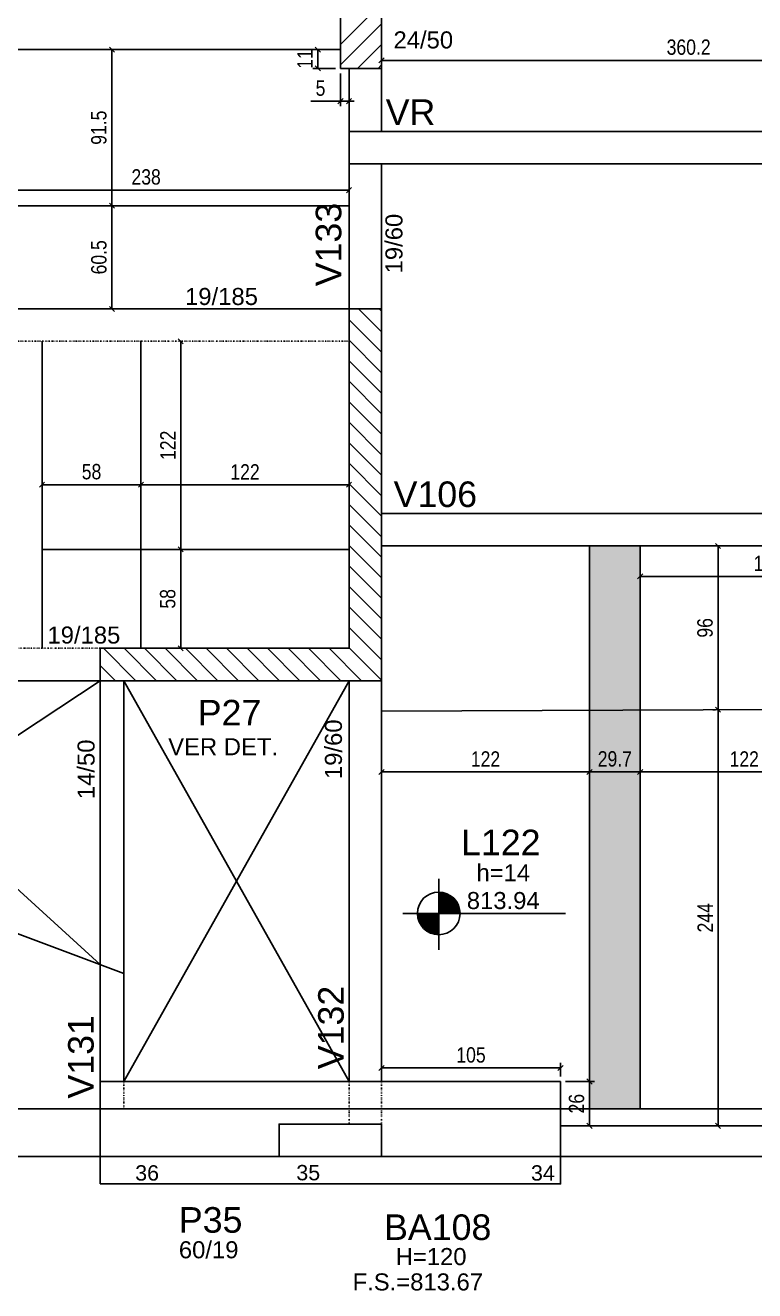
# Model space of a CAD drawing. Header units: millimetres. Extents: x 2897 to 8569, y 1951 to 3650.
# Drawn here: x 6206 to 6633, y 1965 to 2707 of the extents above; entities that cross this region are included whole.
import ezdxf

# ---------------------------------------------------------------- set-up
doc = ezdxf.new("R2010")
doc.units = ezdxf.units.MM
doc.linetypes.add('ESTILO_TQS_0004', pattern=[2, 0.5, -0.4, 0.1, -0.4, 0.1, -0.5])
for name, color, linetype in [('00 - FELIPE', 2, 'Continuous'), ('1', 1, 'Continuous'), ('3', 3, 'Continuous'), ('4', 4, 'Continuous'), ('7', 7, 'Continuous'), ('9', 9, 'Continuous'), ('Painéis', 200, 'Continuous')]:
    doc.layers.add(name, color=color, linetype=linetype)
doc.layers.add('Hachura', color=251, linetype='Continuous', lineweight=9)
doc.styles.add('COTA TECNICA-50', font='techl___.ttf', dxfattribs={"height": 9})
doc.styles.get("Standard").update_dxf_attribs({"font": 'arial.ttf'})
doc.dimstyles.new('COTA PAINEL-50', dxfattribs={"dimtxt": 9, "dimasz": 3, "dimexe": 3, "dimexo": 3, "dimgap": 3, "dimtad": 1, "dimdec": 1, "dimzin": 12, "dimdsep": 46, "dimtxsty": 'COTA TECNICA-50', "dimblk1": 'OBLIQUE', "dimblk2": 'OBLIQUE', "dimsah": 1, "dimcen": 0.9, "dimclrd": 4, "dimclre": 4, "dimclrt": 240, "dimadec": 1, "dimazin": 3, "dimtfac": 1, "dimtdec": 1, "dimtmove": 0, "dimatfit": 3, "dimfxl": 1, "dimtolj": 1, "dimtzin": 12, "dimarcsym": 0})

# ---------------------------------------------------------------- blocks, each defined once
blk = doc.blocks.new('_Oblique')
at = {"color": 0, "linetype": 'ByBlock', "lineweight": -2}
blk.add_line((-0.5, -0.5), (0.5, 0.5), dxfattribs=at)
blk = doc.blocks.new('*D143')
at = {"layer": 'Defpoints', "color": 0, "transparency": 16777216}
for p in [(6519.42, 2087.82), (6536.42, 2087.82), (6519.42, 2061.82)]:
    blk.add_point(p, dxfattribs=at)
at = {"layer": 'Painéis', "color": 4, "lineweight": -2, "transparency": 16777216}
for p, q in [((6522.42, 2087.82), (6539.42, 2087.82)), ((6536.42, 2061.82), (6536.42, 2087.82)), ((6522.42, 2061.82), (6539.42, 2061.82))]:
    blk.add_line(p, q, dxfattribs=at)
at = {"layer": 'Painéis', "color": 4, "lineweight": -2, "transparency": 16777216, "xscale": 3, "yscale": 3, "zscale": 3}
for p, rotation in [((6536.42, 2087.82), 90), ((6536.42, 2061.82), 270)]:
    blk.add_blockref('_Oblique', p, dxfattribs=dict(at, rotation=rotation))
at = {"layer": 'Painéis', "color": 240, "transparency": 16777216, "insert": (6528.83, 2074.82), "char_height": 9, "attachment_point": 5, "rotation": 90, "style": 'COTA TECNICA-50'}
blk.add_mtext('\\A1;26', dxfattribs=at)
blk = doc.blocks.new('*D144')
at = {"layer": 'Defpoints', "color": 0, "transparency": 16777216}
for p in [(6414.42, 2095.76), (6414.42, 2087.82), (6519.42, 2087.82)]:
    blk.add_point(p, dxfattribs=at)
at = {"layer": 'Painéis', "color": 4, "lineweight": -2, "transparency": 16777216}
for p, q in [((6414.42, 2090.82), (6414.42, 2098.76)), ((6519.42, 2095.76), (6414.42, 2095.76)), ((6519.42, 2090.82), (6519.42, 2098.76))]:
    blk.add_line(p, q, dxfattribs=at)
at = {"layer": 'Painéis', "color": 4, "lineweight": -2, "transparency": 16777216, "xscale": 3, "yscale": 3, "zscale": 3, "rotation": 180}
blk.add_blockref('_Oblique', (6414.42, 2095.76), dxfattribs=at)
at = {"layer": 'Painéis', "color": 4, "lineweight": -2, "transparency": 16777216, "xscale": 3, "yscale": 3, "zscale": 3}
blk.add_blockref('_Oblique', (6519.42, 2095.76), dxfattribs=at)
at = {"layer": 'Painéis', "color": 240, "transparency": 16777216, "insert": (6466.92, 2103.35), "char_height": 9, "attachment_point": 5, "style": 'COTA TECNICA-50'}
blk.add_mtext('\\A1;105', dxfattribs=at)
blk = doc.blocks.new('*D186')
at = {"layer": 'Defpoints', "color": 0, "transparency": 16777216}
for p in [(6369.62, 2783.79), (6157.55, 2654.5)]:
    blk.add_point(p, dxfattribs=at)
at = {"layer": 'Painéis', "color": 4, "lineweight": -2, "transparency": 16777216}
blk.add_line((6324.65, 2756.37), (6369.62, 2783.79), dxfattribs=at)
at = {"layer": 'Painéis', "color": 4, "lineweight": -2, "transparency": 16777216, "xscale": 3, "yscale": 3, "zscale": 3, "rotation": 31.36949627001222}
blk.add_blockref('_Oblique', (6369.62, 2783.79), dxfattribs=at)
at = {"layer": 'Painéis', "color": 240, "transparency": 16777216, "insert": (6340.62, 2775), "char_height": 9, "attachment_point": 5, "rotation": 31.3695, "style": 'COTA TECNICA-50'}
blk.add_mtext('\\A1;R248.4', dxfattribs=at)
blk = doc.blocks.new('*D187')
at = {"layer": 'Defpoints', "color": 0, "transparency": 16777216}
for p in [(6390.42, 2681.82), (6395.42, 2681.82), (6390.42, 2662.6)]:
    blk.add_point(p, dxfattribs=at)
at = {"layer": 'Painéis', "color": 4, "lineweight": -2, "transparency": 16777216}
for p, q in [((6390.42, 2678.82), (6390.42, 2659.6)), ((6395.42, 2678.82), (6395.42, 2659.6)), ((6390.42, 2662.6), (6372.94, 2662.6)), ((6395.42, 2662.6), (6390.42, 2662.6)), ((6395.42, 2662.6), (6398.42, 2662.6))]:
    blk.add_line(p, q, dxfattribs=at)
at = {"layer": 'Painéis', "color": 4, "lineweight": -2, "transparency": 16777216, "xscale": 3, "yscale": 3, "zscale": 3}
blk.add_blockref('_Oblique', (6390.42, 2662.6), dxfattribs=at)
at = {"layer": 'Painéis', "color": 4, "lineweight": -2, "transparency": 16777216, "xscale": 3, "yscale": 3, "zscale": 3, "rotation": 180}
blk.add_blockref('_Oblique', (6395.42, 2662.6), dxfattribs=at)
at = {"layer": 'Painéis', "color": 240, "transparency": 16777216, "insert": (6378.68, 2670.2), "char_height": 9, "attachment_point": 5, "style": 'COTA TECNICA-50'}
blk.add_mtext('\\A1;5', dxfattribs=at)
blk = doc.blocks.new('*D188')
at = {"layer": 'Defpoints', "color": 0, "transparency": 16777216}
for p in [(6390.42, 2692.82), (6377.09, 2681.82), (6390.42, 2681.82)]:
    blk.add_point(p, dxfattribs=at)
at = {"layer": 'Painéis', "color": 4, "lineweight": -2, "transparency": 16777216}
for p, q in [((6387.42, 2692.82), (6374.09, 2692.82)), ((6377.09, 2692.82), (6377.09, 2681.82)), ((6387.42, 2681.82), (6374.09, 2681.82))]:
    blk.add_line(p, q, dxfattribs=at)
at = {"layer": 'Painéis', "color": 4, "lineweight": -2, "transparency": 16777216, "xscale": 3, "yscale": 3, "zscale": 3}
for p, rotation in [((6377.09, 2692.82), 90), ((6377.09, 2681.82), 270)]:
    blk.add_blockref('_Oblique', p, dxfattribs=dict(at, rotation=rotation))
at = {"layer": 'Painéis', "color": 240, "transparency": 16777216, "insert": (6369.54, 2687.32), "char_height": 9, "attachment_point": 5, "rotation": 90, "style": 'COTA TECNICA-50'}
blk.add_mtext('\\A1;11', dxfattribs=at)
blk = doc.blocks.new('*D189')
at = {"layer": 'Defpoints', "color": 0, "transparency": 16777216}
for p in [(6256.36, 2601.32), (6256.36, 2601.32), (6256.36, 2540.82)]:
    blk.add_point(p, dxfattribs=at)
at = {"layer": 'Painéis', "color": 4, "lineweight": -2, "transparency": 16777216}
blk.add_line((6256.36, 2540.82), (6256.36, 2601.32), dxfattribs=at)
at = {"layer": 'Painéis', "color": 4, "lineweight": -2, "transparency": 16777216, "xscale": 3, "yscale": 3, "zscale": 3}
for p, rotation in [((6256.36, 2601.32), 90), ((6256.36, 2540.82), 270)]:
    blk.add_blockref('_Oblique', p, dxfattribs=dict(at, rotation=rotation))
at = {"layer": 'Painéis', "color": 240, "transparency": 16777216, "insert": (6248.76, 2571.07), "char_height": 9, "attachment_point": 5, "rotation": 90, "style": 'COTA TECNICA-50'}
blk.add_mtext('\\A1;60.5', dxfattribs=at)
blk = doc.blocks.new('*D190')
at = {"layer": 'Defpoints', "color": 0, "transparency": 16777216}
for p in [(6256.36, 2692.82), (6256.36, 2692.82), (6256.36, 2601.32)]:
    blk.add_point(p, dxfattribs=at)
at = {"layer": 'Painéis', "color": 4, "lineweight": -2, "transparency": 16777216}
blk.add_line((6256.36, 2601.32), (6256.36, 2692.82), dxfattribs=at)
at = {"layer": 'Painéis', "color": 4, "lineweight": -2, "transparency": 16777216, "xscale": 3, "yscale": 3, "zscale": 3}
for p, rotation in [((6256.36, 2692.82), 90), ((6256.36, 2601.32), 270)]:
    blk.add_blockref('_Oblique', p, dxfattribs=dict(at, rotation=rotation))
at = {"layer": 'Painéis', "color": 240, "transparency": 16777216, "insert": (6248.74, 2647.07), "char_height": 9, "attachment_point": 5, "rotation": 90, "style": 'COTA TECNICA-50'}
blk.add_mtext('\\A1;91.5', dxfattribs=at)
blk = doc.blocks.new('*D191')
at = {"layer": 'Defpoints', "color": 0, "transparency": 16777216}
for p in [(6157.42, 2610.43), (6157.42, 2610.43), (6395.42, 2610.43)]:
    blk.add_point(p, dxfattribs=at)
at = {"layer": 'Painéis', "color": 4, "lineweight": -2, "transparency": 16777216}
blk.add_line((6395.42, 2610.43), (6157.42, 2610.43), dxfattribs=at)
at = {"layer": 'Painéis', "color": 4, "lineweight": -2, "transparency": 16777216, "xscale": 3, "yscale": 3, "zscale": 3, "rotation": 180}
blk.add_blockref('_Oblique', (6157.42, 2610.43), dxfattribs=at)
at = {"layer": 'Painéis', "color": 4, "lineweight": -2, "transparency": 16777216, "xscale": 3, "yscale": 3, "zscale": 3}
blk.add_blockref('_Oblique', (6395.42, 2610.43), dxfattribs=at)
at = {"layer": 'Painéis', "color": 240, "transparency": 16777216, "insert": (6276.42, 2618.15), "char_height": 9, "attachment_point": 5, "style": 'COTA TECNICA-50'}
blk.add_mtext('\\A1;238', dxfattribs=at)
blk = doc.blocks.new('*D38')
at = {"layer": 'Defpoints', "color": 0, "transparency": 16777216}
for p in [(6273.42, 2437.71), (6273.42, 2437.71), (6395.42, 2437.71)]:
    blk.add_point(p, dxfattribs=at)
at = {"layer": 'Painéis', "color": 4, "lineweight": -2, "transparency": 16777216}
blk.add_line((6395.42, 2437.71), (6273.42, 2437.71), dxfattribs=at)
at = {"layer": 'Painéis', "color": 4, "lineweight": -2, "transparency": 16777216, "xscale": 3, "yscale": 3, "zscale": 3, "rotation": 180}
blk.add_blockref('_Oblique', (6273.42, 2437.71), dxfattribs=at)
at = {"layer": 'Painéis', "color": 4, "lineweight": -2, "transparency": 16777216, "xscale": 3, "yscale": 3, "zscale": 3}
blk.add_blockref('_Oblique', (6395.42, 2437.71), dxfattribs=at)
at = {"layer": 'Painéis', "color": 240, "transparency": 16777216, "insert": (6334.42, 2445.26), "char_height": 9, "attachment_point": 5, "style": 'COTA TECNICA-50'}
blk.add_mtext('\\A1;122', dxfattribs=at)
blk = doc.blocks.new('*D39')
at = {"layer": 'Defpoints', "color": 0, "transparency": 16777216}
for p in [(6215.42, 2437.71), (6215.42, 2437.71), (6273.42, 2437.71)]:
    blk.add_point(p, dxfattribs=at)
at = {"layer": 'Painéis', "color": 4, "lineweight": -2, "transparency": 16777216}
blk.add_line((6273.42, 2437.71), (6215.42, 2437.71), dxfattribs=at)
at = {"layer": 'Painéis', "color": 4, "lineweight": -2, "transparency": 16777216, "xscale": 3, "yscale": 3, "zscale": 3, "rotation": 180}
blk.add_blockref('_Oblique', (6215.42, 2437.71), dxfattribs=at)
at = {"layer": 'Painéis', "color": 4, "lineweight": -2, "transparency": 16777216, "xscale": 3, "yscale": 3, "zscale": 3}
blk.add_blockref('_Oblique', (6273.42, 2437.71), dxfattribs=at)
at = {"layer": 'Painéis', "color": 240, "transparency": 16777216, "insert": (6244.42, 2445.33), "char_height": 9, "attachment_point": 5, "style": 'COTA TECNICA-50'}
blk.add_mtext('\\A1;58', dxfattribs=at)
blk = doc.blocks.new('*D40')
at = {"layer": 'Defpoints', "color": 0, "transparency": 16777216}
for p in [(6296.73, 2399.82), (6296.73, 2399.82), (6296.73, 2341.82)]:
    blk.add_point(p, dxfattribs=at)
at = {"layer": 'Painéis', "color": 4, "lineweight": -2, "transparency": 16777216}
blk.add_line((6296.73, 2341.82), (6296.73, 2399.82), dxfattribs=at)
at = {"layer": 'Painéis', "color": 4, "lineweight": -2, "transparency": 16777216, "xscale": 3, "yscale": 3, "zscale": 3}
for p, rotation in [((6296.73, 2399.82), 90), ((6296.73, 2341.82), 270)]:
    blk.add_blockref('_Oblique', p, dxfattribs=dict(at, rotation=rotation))
at = {"layer": 'Painéis', "color": 240, "transparency": 16777216, "insert": (6289.11, 2370.82), "char_height": 9, "attachment_point": 5, "rotation": 90, "style": 'COTA TECNICA-50'}
blk.add_mtext('\\A1;58', dxfattribs=at)
blk = doc.blocks.new('*D41')
at = {"layer": 'Defpoints', "color": 0, "transparency": 16777216}
for p in [(6296.73, 2521.82), (6296.73, 2521.82), (6296.73, 2399.82)]:
    blk.add_point(p, dxfattribs=at)
at = {"layer": 'Painéis', "color": 4, "lineweight": -2, "transparency": 16777216}
blk.add_line((6296.73, 2399.82), (6296.73, 2521.82), dxfattribs=at)
at = {"layer": 'Painéis', "color": 4, "lineweight": -2, "transparency": 16777216, "xscale": 3, "yscale": 3, "zscale": 3}
for p, rotation in [((6296.73, 2521.82), 90), ((6296.73, 2399.82), 270)]:
    blk.add_blockref('_Oblique', p, dxfattribs=dict(at, rotation=rotation))
at = {"layer": 'Painéis', "color": 240, "transparency": 16777216, "insert": (6289.18, 2460.82), "char_height": 9, "attachment_point": 5, "rotation": 90, "style": 'COTA TECNICA-50'}
blk.add_mtext('\\A1;122', dxfattribs=at)
blk = doc.blocks.new('*D247')
at = {"layer": 'Defpoints', "color": 0, "transparency": 16777216}
for p in [(6611.8, 2305.81), (6613.22, 2305.81), (6614.31, 2061.82)]:
    blk.add_point(p, dxfattribs=at)
at = {"layer": 'Painéis', "color": 4, "lineweight": -2, "transparency": 16777216}
for p, q in [((6610.22, 2305.81), (6608.8, 2305.81)), ((6611.8, 2061.82), (6611.8, 2305.81)), ((6611.31, 2061.82), (6608.8, 2061.82))]:
    blk.add_line(p, q, dxfattribs=at)
at = {"layer": 'Painéis', "color": 4, "lineweight": -2, "transparency": 16777216, "xscale": 3, "yscale": 3, "zscale": 3}
for p, rotation in [((6611.8, 2305.81), 90), ((6611.8, 2061.82), 270)]:
    blk.add_blockref('_Oblique', p, dxfattribs=dict(at, rotation=rotation))
at = {"layer": 'Painéis', "color": 240, "transparency": 16777216, "insert": (6604.23, 2183.81), "char_height": 9, "attachment_point": 5, "rotation": 90, "style": 'COTA TECNICA-50'}
blk.add_mtext('\\A1;244', dxfattribs=at)
blk = doc.blocks.new('*D248')
at = {"layer": 'Defpoints', "color": 0, "transparency": 16777216}
for p in [(6611.8, 2401.82), (6611.8, 2401.82), (6611.8, 2305.81)]:
    blk.add_point(p, dxfattribs=at)
at = {"layer": 'Painéis', "color": 4, "lineweight": -2, "transparency": 16777216}
blk.add_line((6611.8, 2305.81), (6611.8, 2401.82), dxfattribs=at)
at = {"layer": 'Painéis', "color": 4, "lineweight": -2, "transparency": 16777216, "xscale": 3, "yscale": 3, "zscale": 3}
for p, rotation in [((6611.8, 2401.82), 90), ((6611.8, 2305.81), 270)]:
    blk.add_blockref('_Oblique', p, dxfattribs=dict(at, rotation=rotation))
at = {"layer": 'Painéis', "color": 240, "transparency": 16777216, "insert": (6604.18, 2353.81), "char_height": 9, "attachment_point": 5, "rotation": 90, "style": 'COTA TECNICA-50'}
blk.add_mtext('\\A1;96', dxfattribs=at)
blk = doc.blocks.new('*D249')
at = {"layer": 'Defpoints', "color": 0, "transparency": 16777216}
for p in [(6566.12, 2401.82), (6725.06, 2401.82), (6566.12, 2383.98)]:
    blk.add_point(p, dxfattribs=at)
at = {"layer": 'Painéis', "color": 4, "lineweight": -2, "transparency": 16777216}
for p, q in [((6566.12, 2398.82), (6566.12, 2380.98)), ((6725.06, 2398.82), (6725.06, 2380.98)), ((6725.06, 2383.98), (6566.12, 2383.98))]:
    blk.add_line(p, q, dxfattribs=at)
at = {"layer": 'Painéis', "color": 4, "lineweight": -2, "transparency": 16777216, "xscale": 3, "yscale": 3, "zscale": 3, "rotation": 180}
blk.add_blockref('_Oblique', (6566.12, 2383.98), dxfattribs=at)
at = {"layer": 'Painéis', "color": 4, "lineweight": -2, "transparency": 16777216, "xscale": 3, "yscale": 3, "zscale": 3}
blk.add_blockref('_Oblique', (6725.06, 2383.98), dxfattribs=at)
at = {"layer": 'Painéis', "color": 240, "transparency": 16777216, "insert": (6645.59, 2391.6), "char_height": 9, "attachment_point": 5, "style": 'COTA TECNICA-50'}
blk.add_mtext('\\A1;158.9', dxfattribs=at)
blk = doc.blocks.new('*D251')
at = {"layer": 'Defpoints', "color": 0, "transparency": 16777216}
for p in [(6414.42, 2269.35), (6536.42, 2269.35), (6536.42, 2269.35)]:
    blk.add_point(p, dxfattribs=at)
at = {"layer": 'Painéis', "color": 4, "lineweight": -2, "transparency": 16777216}
blk.add_line((6414.42, 2269.35), (6536.42, 2269.35), dxfattribs=at)
at = {"layer": 'Painéis', "color": 4, "lineweight": -2, "transparency": 16777216, "xscale": 3, "yscale": 3, "zscale": 3, "rotation": 180}
blk.add_blockref('_Oblique', (6414.42, 2269.35), dxfattribs=at)
at = {"layer": 'Painéis', "color": 4, "lineweight": -2, "transparency": 16777216, "xscale": 3, "yscale": 3, "zscale": 3}
blk.add_blockref('_Oblique', (6536.42, 2269.35), dxfattribs=at)
at = {"layer": 'Painéis', "color": 240, "transparency": 16777216, "insert": (6475.42, 2276.91), "char_height": 9, "attachment_point": 5, "style": 'COTA TECNICA-50'}
blk.add_mtext('\\A1;122', dxfattribs=at)
blk = doc.blocks.new('*D252')
at = {"layer": 'Defpoints', "color": 0, "transparency": 16777216}
for p in [(6536.42, 2269.35), (6566.12, 2269.35), (6566.12, 2267.85)]:
    blk.add_point(p, dxfattribs=at)
at = {"layer": 'Painéis', "color": 4, "lineweight": -2, "transparency": 16777216}
for p, q in [((6566.12, 2270.85), (6566.12, 2272.35)), ((6536.42, 2269.35), (6566.12, 2269.35))]:
    blk.add_line(p, q, dxfattribs=at)
at = {"layer": 'Painéis', "color": 4, "lineweight": -2, "transparency": 16777216, "xscale": 3, "yscale": 3, "zscale": 3, "rotation": 180}
blk.add_blockref('_Oblique', (6536.42, 2269.35), dxfattribs=at)
at = {"layer": 'Painéis', "color": 4, "lineweight": -2, "transparency": 16777216, "xscale": 3, "yscale": 3, "zscale": 3}
blk.add_blockref('_Oblique', (6566.12, 2269.35), dxfattribs=at)
at = {"layer": 'Painéis', "color": 240, "transparency": 16777216, "insert": (6551.27, 2276.94), "char_height": 9, "attachment_point": 5, "style": 'COTA TECNICA-50'}
blk.add_mtext('\\A1;29.7', dxfattribs=at)
blk = doc.blocks.new('*D253')
at = {"layer": 'Defpoints', "color": 0, "transparency": 16777216}
for p in [(6566.12, 2269.35), (6688.14, 2269.35), (6688.14, 2269.35)]:
    blk.add_point(p, dxfattribs=at)
at = {"layer": 'Painéis', "color": 4, "lineweight": -2, "transparency": 16777216}
blk.add_line((6566.12, 2269.35), (6688.14, 2269.35), dxfattribs=at)
at = {"layer": 'Painéis', "color": 4, "lineweight": -2, "transparency": 16777216, "xscale": 3, "yscale": 3, "zscale": 3, "rotation": 180}
blk.add_blockref('_Oblique', (6566.12, 2269.35), dxfattribs=at)
at = {"layer": 'Painéis', "color": 4, "lineweight": -2, "transparency": 16777216, "xscale": 3, "yscale": 3, "zscale": 3}
blk.add_blockref('_Oblique', (6688.14, 2269.35), dxfattribs=at)
at = {"layer": 'Painéis', "color": 240, "transparency": 16777216, "insert": (6627.13, 2276.91), "char_height": 9, "attachment_point": 5, "style": 'COTA TECNICA-50'}
blk.add_mtext('\\A1;122', dxfattribs=at)
blk = doc.blocks.new('*D304')
at = {"layer": '00 - FELIPE', "color": 4, "lineweight": -2, "transparency": 16777216}
for p, q in [((6414.42, 2647.89), (6414.42, 2689.54)), ((6414.42, 2686.54), (6774.64, 2686.54)), ((6774.64, 2647.89), (6774.64, 2689.54))]:
    blk.add_line(p, q, dxfattribs=at)
at = {"layer": 'Defpoints', "color": 0, "transparency": 16777216}
for p in [(6774.64, 2686.54), (6414.42, 2644.89), (6774.64, 2644.89)]:
    blk.add_point(p, dxfattribs=at)
at = {"layer": '00 - FELIPE', "color": 4, "lineweight": -2, "transparency": 16777216, "xscale": 3, "yscale": 3, "zscale": 3, "rotation": 180}
blk.add_blockref('_Oblique', (6414.42, 2686.54), dxfattribs=at)
at = {"layer": '00 - FELIPE', "color": 4, "lineweight": -2, "transparency": 16777216, "xscale": 3, "yscale": 3, "zscale": 3}
blk.add_blockref('_Oblique', (6774.64, 2686.54), dxfattribs=at)
at = {"layer": '00 - FELIPE', "color": 240, "transparency": 16777216, "insert": (6594.53, 2694.24), "char_height": 9, "attachment_point": 5, "style": 'COTA TECNICA-50'}
blk.add_mtext('\\A1;360.2', dxfattribs=at)

msp = doc.modelspace()

# ---------------------------------------------------------------- hatches: boundary and pattern name
at = {"layer": 'Hachura', "linetype": 'ByBlock'}
h = msp.add_hatch(color=256, dxfattribs=at)
h.dxf.hatch_style = 1
h.paths.add_polyline_path([(6566.12, 2071.82), (6536.42, 2071.82), (6536.42, 2401.82), (6566.12, 2401.82)])

# ---------------------------------------------------------------- linework, layer by layer
at = {"layer": '1', "linetype": 'Continuous'}
for p, q in [((6263.42, 2087.82), (6395.42, 2322.82)), ((6263.42, 2322.82), (6395.42, 2087.82)), ((6249.42, 2027.82), (6249.42, 2087.82)), ((6249.42, 2087.82), (6519.42, 2087.82)), ((6519.42, 2027.82), (6519.42, 2087.82))]:
    msp.add_line(p, q, dxfattribs=at)
for points in [[(5257.92, 2071.82), (6678.14, 2071.82), (6678.14, 2373.82)], [(6414.42, 2043.82), (6800.64, 2043.82)], [(6249.42, 2027.82), (6519.42, 2027.82), (6249.42, 2027.82)]]:
    msp.add_lwpolyline(points, dxfattribs=at)
msp.add_arc((6187.03, 2646.47), 587.61, 359.8462, 42.20664, dxfattribs=at)
at = {"layer": '3', "linetype": 'Continuous'}
for p, q in [((6390.42, 2695.91), (6414.42, 2719.91)), ((6390.42, 2683.89), (6414.42, 2707.89)), ((6400.37, 2681.82), (6414.42, 2695.87)), ((6412.39, 2681.82), (6414.42, 2683.85)), ((6401.05, 2540.82), (6414.42, 2527.44)), ((6413.07, 2540.82), (6414.42, 2539.46)), ((6395.42, 2534.42), (6414.42, 2515.42)), ((6395.42, 2522.4), (6414.42, 2503.4)), ((6395.42, 2510.38), (6414.42, 2491.38)), ((6395.42, 2498.36), (6414.42, 2479.36)), ((6395.42, 2486.34), (6414.42, 2467.34)), ((6395.42, 2474.32), (6414.42, 2455.32)), ((6395.42, 2462.3), (6414.42, 2443.3)), ((6395.42, 2450.28), (6414.42, 2431.28)), ((6395.42, 2438.25), (6414.42, 2419.25)), ((6395.42, 2426.23), (6414.42, 2407.23)), ((6414.42, 2420.82), (6731.5, 2420.82)), ((6395.42, 2414.21), (6414.42, 2395.21)), ((6395.42, 2402.19), (6414.42, 2383.19)), ((6414.42, 2401.82), (6725.06, 2401.82)), ((6395.42, 2390.17), (6414.42, 2371.17)), ((6395.42, 2378.15), (6414.42, 2359.15)), ((6395.42, 2366.13), (6414.42, 2347.13)), ((6395.42, 2354.11), (6414.42, 2335.11)), ((6251.44, 2341.82), (6270.44, 2322.82)), ((6263.46, 2341.82), (6282.46, 2322.82)), ((6275.48, 2341.82), (6294.48, 2322.82)), ((6287.51, 2341.82), (6306.51, 2322.82)), ((6299.53, 2341.82), (6318.53, 2322.82)), ((6311.55, 2341.82), (6330.55, 2322.82)), ((6323.57, 2341.82), (6342.57, 2322.82)), ((6335.59, 2341.82), (6354.59, 2322.82)), ((6347.61, 2341.82), (6366.61, 2322.82)), ((6359.63, 2341.82), (6378.63, 2322.82)), ((6371.65, 2341.82), (6390.65, 2322.82)), ((6383.67, 2341.82), (6402.67, 2322.82)), ((6395.42, 2342.09), (6414.42, 2323.09)), ((6249.42, 2331.82), (6258.42, 2322.82)), ((6447.98, 2198.9), (6447.98, 2206.61)), ((6447.98, 2198.9), (6447.98, 2173.9)), ((6447.98, 2198.29), (6451.83, 2198.29)), ((6447.98, 2197.5), (6453.73, 2197.5)), ((6447.98, 2196.7), (6455.05, 2196.7)), ((6447.98, 2195.91), (6456.09, 2195.91)), ((6447.98, 2195.12), (6456.93, 2195.12)), ((6447.98, 2194.33), (6457.64, 2194.33)), ((6447.98, 2193.53), (6458.24, 2193.53)), ((6447.98, 2192.74), (6458.75, 2192.74)), ((6447.98, 2191.95), (6459.18, 2191.95)), ((6447.98, 2191.15), (6459.54, 2191.15)), ((6447.98, 2190.36), (6459.83, 2190.36)), ((6447.98, 2189.57), (6460.07, 2189.57)), ((6447.98, 2188.78), (6460.25, 2188.78)), ((6435.48, 2186.4), (6427.02, 2186.4)), ((6435.48, 2186.4), (6460.48, 2186.4)), ((6447.98, 2185.61), (6435.48, 2185.61)), ((6447.98, 2184.81), (6435.58, 2184.81)), ((6447.98, 2184.02), (6435.71, 2184.02)), ((6447.98, 2183.23), (6435.89, 2183.23)), ((6447.98, 2182.43), (6436.12, 2182.43)), ((6447.98, 2181.64), (6436.42, 2181.64)), ((6447.98, 2187.98), (6460.38, 2187.98)), ((6447.98, 2187.19), (6460.48, 2187.19)), ((6460.48, 2186.4), (6522.27, 2186.4)), ((6447.98, 2180.85), (6436.78, 2180.85)), ((6447.98, 2180.06), (6437.21, 2180.06)), ((6447.98, 2179.26), (6437.72, 2179.26)), ((6447.98, 2178.47), (6438.32, 2178.47)), ((6447.98, 2177.68), (6439.02, 2177.68)), ((6447.98, 2176.88), (6439.87, 2176.88)), ((6447.98, 2176.09), (6440.91, 2176.09)), ((6447.98, 2175.3), (6442.23, 2175.3)), ((6447.98, 2174.51), (6444.13, 2174.51)), ((6447.98, 2173.9), (6447.98, 2165.04))]:
    msp.add_line(p, q, dxfattribs=at)
at = {"layer": '3', "linetype": 'ESTILO_TQS_0004'}
for p, q in [((6263.42, 2087.82), (6263.42, 2071.82)), ((6395.42, 2087.82), (6395.42, 2062.82)), ((6414.42, 2087.82), (6414.42, 2062.82))]:
    msp.add_line(p, q, dxfattribs=at)
at = {"layer": '3', "linetype": 'Continuous'}
for points in [[(6111.92, 2692.82), (6390.42, 2692.82)], [(6395.42, 2681.82), (6395.42, 2635.39)], [(6414.42, 2644.89), (6414.42, 2681.82)], [(6774.64, 2644.89), (6395.42, 2644.89)], [(6395.42, 2635.39), (6395.42, 2540.82)], [(6395.42, 2625.89), (6774.64, 2625.89)], [(6414.42, 2540.82), (6414.42, 2625.89)], [(6205.92, 2540.82), (6006.92, 2540.82)], [(6395.42, 2540.82), (6205.92, 2540.82)], [(6215.42, 2341.82), (6215.42, 2521.82)], [(6006.92, 2322.82), (6205.92, 2322.82)], [(6205.92, 2322.82), (6249.42, 2322.82)], [(6249.42, 2322.82), (6249.42, 2071.82)], [(6263.42, 2087.82), (6263.42, 2322.82)], [(6395.42, 2322.82), (6395.42, 2087.82)], [(6414.42, 2087.82), (6414.42, 2322.82)], [(6063.42, 2043.82), (6256.42, 2043.82)], [(6256.42, 2043.82), (6354.42, 2043.82)]]:
    msp.add_lwpolyline(points, dxfattribs=at)
at = {"layer": '3', "linetype": 'ESTILO_TQS_0004'}
for points in [[(5817.42, 2521.82), (6395.42, 2521.82)], [(6249.42, 2341.82), (5963.42, 2341.82)]]:
    msp.add_lwpolyline(points, dxfattribs=at)
at = {"layer": '3', "linetype": 'Continuous'}
msp.add_circle((6447.98, 2186.4), 12.5, dxfattribs=at)
at = {"layer": '7', "linetype": 'Continuous'}
for points in [[(6390.42, 2681.82), (6414.42, 2681.82), (6414.42, 2731.82), (6390.42, 2731.82), (6390.42, 2681.82)], [(6414.42, 2322.82), (6414.42, 2540.82), (6395.42, 2540.82), (6395.42, 2341.82), (6249.42, 2341.82), (6249.42, 2322.82), (6414.42, 2322.82)], [(6354.42, 2043.82), (6414.42, 2043.82), (6414.42, 2062.82), (6354.42, 2062.82), (6354.42, 2043.82)]]:
    msp.add_lwpolyline(points, dxfattribs=at)
at = {"layer": '9', "linetype": 'Continuous'}
for p, q in [((6067.08, 2201.82), (6249.42, 2322.82)), ((6067.08, 2322.82), (6249.42, 2156.39)), ((6196.18, 2176.3), (6263.42, 2151.16))]:
    msp.add_line(p, q, dxfattribs=at)
at = {"layer": 'Painéis'}
for p, q in [((5669.42, 2601.32), (6395.42, 2601.32)), ((6273.42, 2521.82), (6273.42, 2341.82)), ((6395.42, 2399.82), (6215.42, 2399.82)), ((6536.42, 2071.82), (6536.42, 2401.82)), ((6566.12, 2071.82), (6566.12, 2401.82)), ((6414.42, 2304.92), (6688.14, 2306.14)), ((6519.42, 2061.82), (6688.14, 2061.82))]:
    msp.add_line(p, q, dxfattribs=at)

# ---------------------------------------------------------------- texts
at = {"layer": '3', "linetype": 'Continuous'}
for s, height, p in [('24/50', 10, (6421.47, 2693.54)), ('19/185', 10, (6299.26, 2543.1)), ('19/185', 10, (6218.58, 2344.6)), ('VER DET.', 10, (6289.37, 2279.12)), ('h=14', 10, (6470.14, 2205.2)), ('813.94', 10, (6464.46, 2188.92)), ('36', 9, (6270.02, 2029.72)), ('35', 9, (6364.49, 2029.89)), ('34', 9, (6502.08, 2029.72)), ('60/19', 10, (6295.63, 1984.16)), ('H=120', 10, (6422.75, 1980.18)), ('F.S.=813.67', 10, (6397.49, 1965.31))]:
    msp.add_text(s, height=height, dxfattribs=at).set_placement(p)
for s, p in [('19/60', (6426.73, 2561.63)), ('19/60', (6391.25, 2265.15)), ('14/50', (6246.21, 2253.38))]:
    msp.add_text(s, height=10, rotation=90, dxfattribs=at).set_placement(p)
at = {"layer": '4', "linetype": 'Continuous'}
for s, p in [('VR', (6416.9, 2648.69)), ('V106', (6421.55, 2424.65)), ('P27', (6306.69, 2296.58)), ('L122', (6461.08, 2220.47)), ('P35', (6295.63, 1999.16)), ('BA108', (6415.95, 1994.9))]:
    msp.add_text(s, height=15, dxfattribs=at).set_placement(p)
for s, p in [('V133', (6390.87, 2554.09)), ('V132', (6392.3, 2095.03)), ('V131', (6245.67, 2077.82))]:
    msp.add_text(s, height=15, rotation=90, dxfattribs=at).set_placement(p)

# ---------------------------------------------------------------- dimensions: what is measured, and where the dimension line sits
at = {"layer": '00 - FELIPE'}
dim = msp.add_linear_dim(base=(6774.64, 2686.54), p1=(6414.42, 2644.89), p2=(6774.64, 2644.89), dimstyle='COTA PAINEL-50', dxfattribs=at)
dim.commit()
dim.dimension.update_dxf_attribs({"geometry": '*D304', "text_midpoint": (6594.53, 2694.24)})
at = {"layer": 'Painéis'}
dim = msp.add_radius_dim(center=(6157.55, 2654.5), mpoint=(6369.62, 2783.79), dimstyle='COTA PAINEL-50', dxfattribs=at)
dim.commit()
dim.dimension.update_dxf_attribs({"geometry": '*D186', "text_midpoint": (6344.57, 2768.52), "dimtype": 164})
for base, p1, p2, picture, middle in [((6256.36, 2692.82), (6256.36, 2601.32), (6256.36, 2692.82), '*D190', (6248.74, 2647.07)), ((6377.09, 2681.82), (6390.42, 2692.82), (6390.42, 2681.82), '*D188', (6369.54, 2687.32)), ((6256.36, 2601.32), (6256.36, 2540.82), (6256.36, 2601.32), '*D189', (6248.76, 2571.07)), ((6296.73, 2521.82), (6296.73, 2399.82), (6296.73, 2521.82), '*D41', (6289.18, 2460.82)), ((6296.73, 2399.82), (6296.73, 2341.82), (6296.73, 2399.82), '*D40', (6289.11, 2370.82)), ((6611.8, 2401.82), (6611.8, 2305.81), (6611.8, 2401.82), '*D248', (6604.18, 2353.81)), ((6611.8, 2305.81), (6614.31, 2061.82), (6613.22, 2305.81), '*D247', (6604.23, 2183.81)), ((6536.42, 2087.82), (6519.42, 2061.82), (6519.42, 2087.82), '*D143', (6528.83, 2074.82))]:
    dim = msp.add_linear_dim(base=base, p1=p1, p2=p2, angle=90, dimstyle='COTA PAINEL-50', dxfattribs=at)
    dim.commit()
    dim.dimension.update_dxf_attribs({"geometry": picture, "text_midpoint": middle})
for base, p1, p2, picture, middle in [((6390.42, 2662.6), (6395.42, 2681.82), (6390.42, 2681.82), '*D187', (6378.68, 2670.2)), ((6157.42, 2610.43), (6395.42, 2610.43), (6157.42, 2610.43), '*D191', (6276.42, 2618.15)), ((6215.42, 2437.71), (6273.42, 2437.71), (6215.42, 2437.71), '*D39', (6244.42, 2445.33)), ((6273.42, 2437.71), (6395.42, 2437.71), (6273.42, 2437.71), '*D38', (6334.42, 2445.26)), ((6566.12, 2383.98), (6725.06, 2401.82), (6566.12, 2401.82), '*D249', (6645.59, 2391.6)), ((6536.42, 2269.35), (6414.42, 2269.35), (6536.42, 2269.35), '*D251', (6475.42, 2276.91)), ((6688.14, 2269.35), (6566.12, 2269.35), (6688.14, 2269.35), '*D253', (6627.13, 2276.91)), ((6414.42, 2095.76), (6519.42, 2087.82), (6414.42, 2087.82), '*D144', (6466.92, 2103.35))]:
    dim = msp.add_linear_dim(base=base, p1=p1, p2=p2, dimstyle='COTA PAINEL-50', dxfattribs=at)
    dim.commit()
    dim.dimension.update_dxf_attribs({"geometry": picture, "text_midpoint": middle})
dim = msp.add_linear_dim(base=(6566.12, 2269.35), p1=(6536.42, 2269.35), p2=(6566.12, 2267.85), dimstyle='COTA PAINEL-50', dxfattribs=at)
dim.commit()
dim.dimension.update_dxf_attribs({"geometry": '*D252', "text_midpoint": (6551.27, 2269.35), "dimtype": 160})

doc.saveas('drawing.dxf')
